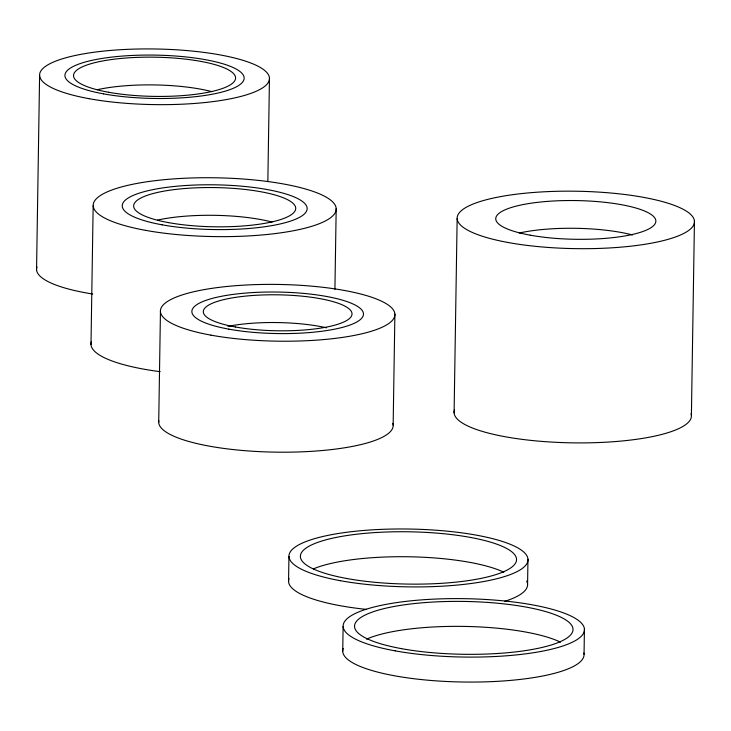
<?xml version="1.0" encoding="UTF-8"?>
<svg xmlns="http://www.w3.org/2000/svg" width="731" height="731" viewBox="0 0 731 731"><rect width="100%" height="100%" fill="white"/><g stroke="black" fill="none" stroke-linecap="round" stroke-linejoin="round"><path stroke-width="1.1" d="M36.55 269.684L39.602 75.476M90.991 344.52L93.166 205.795M158.709 422.445L160.454 311.47M267.848 181.452L269.465 78.098M288.553 581.547L288.946 556.574M334.917 289.302L336.187 208.573M342.729 651.449L343.122 626.476M393.15 425.122L394.895 314.147M454.097 412.777L457.149 218.578M527.572 584.27L527.965 559.306M584.042 654.208L584.425 629.236M691.398 415.491L694.45 221.283M691.069 413.709A118.678 28.71 0.9 0 1 571.989 442.84A118.678 28.71 0.9 0 1 454.554 409.844M519.293 233.015A80.072 19.371 0.9 0 1 632.507 234.953M366.569 639.159A109.239 26.426 0.9 0 1 463.701 626.403A109.239 26.426 0.9 0 1 560.485 642.156M583.868 653.03A120.679 29.194 0.9 0 1 461.298 681.986A120.679 29.194 0.9 0 1 343.195 648.461M526.64 581.044A119.537 28.92 0.9 0 1 504.545 601.403M366.596 609.416A119.537 28.92 0.9 0 1 289.019 578.587M313.334 568.919A108.097 26.152 0.9 0 1 409.132 556.775A108.097 26.152 0.9 0 1 503.805 572.19M92.709 294.026A114.959 27.815 0.9 0 1 36.989 266.833M97.342 89.694A81.04 19.609 0.9 0 1 211.935 91.649M160.116 371.668A121.538 29.404 0.9 0 1 91.457 341.514M157.485 220.095A81.04 19.609 0.9 0 1 272.078 222.05M392.821 423.359A117.243 28.363 0.9 0 1 277.451 452.169A117.243 28.363 0.9 0 1 158.846 420.636M227.935 326.355A74.352 17.983 0.9 0 1 326.602 327.826M508.264 242.537A118.678 28.71 0.9 0 0 694.066 224.024A118.678 28.71 0.9 0 0 525.068 193.222A118.678 28.71 0.9 0 0 508.264 242.537M530.231 235.181A80.072 19.371 0.9 0 0 655.588 222.69A80.072 19.371 0.9 0 0 541.57 201.911A80.072 19.371 0.9 0 0 530.231 235.181M395.105 650.846A120.679 29.194 0.9 0 0 584.042 632.023A120.679 29.194 0.9 0 0 412.193 600.699A120.679 29.194 0.9 0 0 395.105 650.846M401.611 648.671A109.239 26.426 0.9 0 0 572.638 631.63A109.239 26.426 0.9 0 0 417.081 603.276A109.239 26.426 0.9 0 0 401.611 648.671M340.436 580.716A119.537 28.92 0.9 0 0 527.581 562.066A119.537 28.92 0.9 0 0 357.358 531.044A119.537 28.92 0.9 0 0 340.436 580.716M346.942 578.532A108.097 26.152 0.9 0 0 516.177 561.673A108.097 26.152 0.9 0 0 362.247 533.612A108.097 26.152 0.9 0 0 346.942 578.532M89.118 98.694A114.959 27.815 0.9 0 0 269.09 80.757A114.959 27.815 0.9 0 0 105.392 50.914A114.959 27.815 0.9 0 0 89.118 98.694M103.537 93.86A89.621 21.683 0.9 0 0 243.843 79.88A89.621 21.683 0.9 0 0 116.22 56.616A89.621 21.683 0.9 0 0 103.537 93.86M108.416 92.225A81.04 19.609 0.9 0 0 235.3 79.588A81.04 19.609 0.9 0 0 119.893 58.553A81.04 19.609 0.9 0 0 108.416 92.225M145.515 230.338A121.538 29.404 0.9 0 0 335.794 211.378A121.538 29.404 0.9 0 0 162.73 179.835A121.538 29.404 0.9 0 0 145.515 230.338M162.054 224.81A92.481 22.378 0.9 0 0 306.837 210.382A92.481 22.378 0.9 0 0 175.148 186.378A92.481 22.378 0.9 0 0 162.054 224.81M168.559 222.626A81.04 19.609 0.9 0 0 295.443 209.98A81.04 19.609 0.9 0 0 180.036 188.945A81.04 19.609 0.9 0 0 168.559 222.626M210.957 335.145A117.243 28.363 0.9 0 0 394.512 316.852A117.243 28.363 0.9 0 0 227.551 286.415A117.243 28.363 0.9 0 0 210.957 335.145M228.858 329.151A85.792 20.751 0.9 0 0 363.17 315.765A85.792 20.751 0.9 0 0 241.002 293.496A85.792 20.751 0.9 0 0 228.858 329.151M235.364 326.967A74.352 17.983 0.9 0 0 351.766 315.372A74.352 17.983 0.9 0 0 245.89 296.073A74.352 17.983 0.9 0 0 235.364 326.967"/></g></svg>
